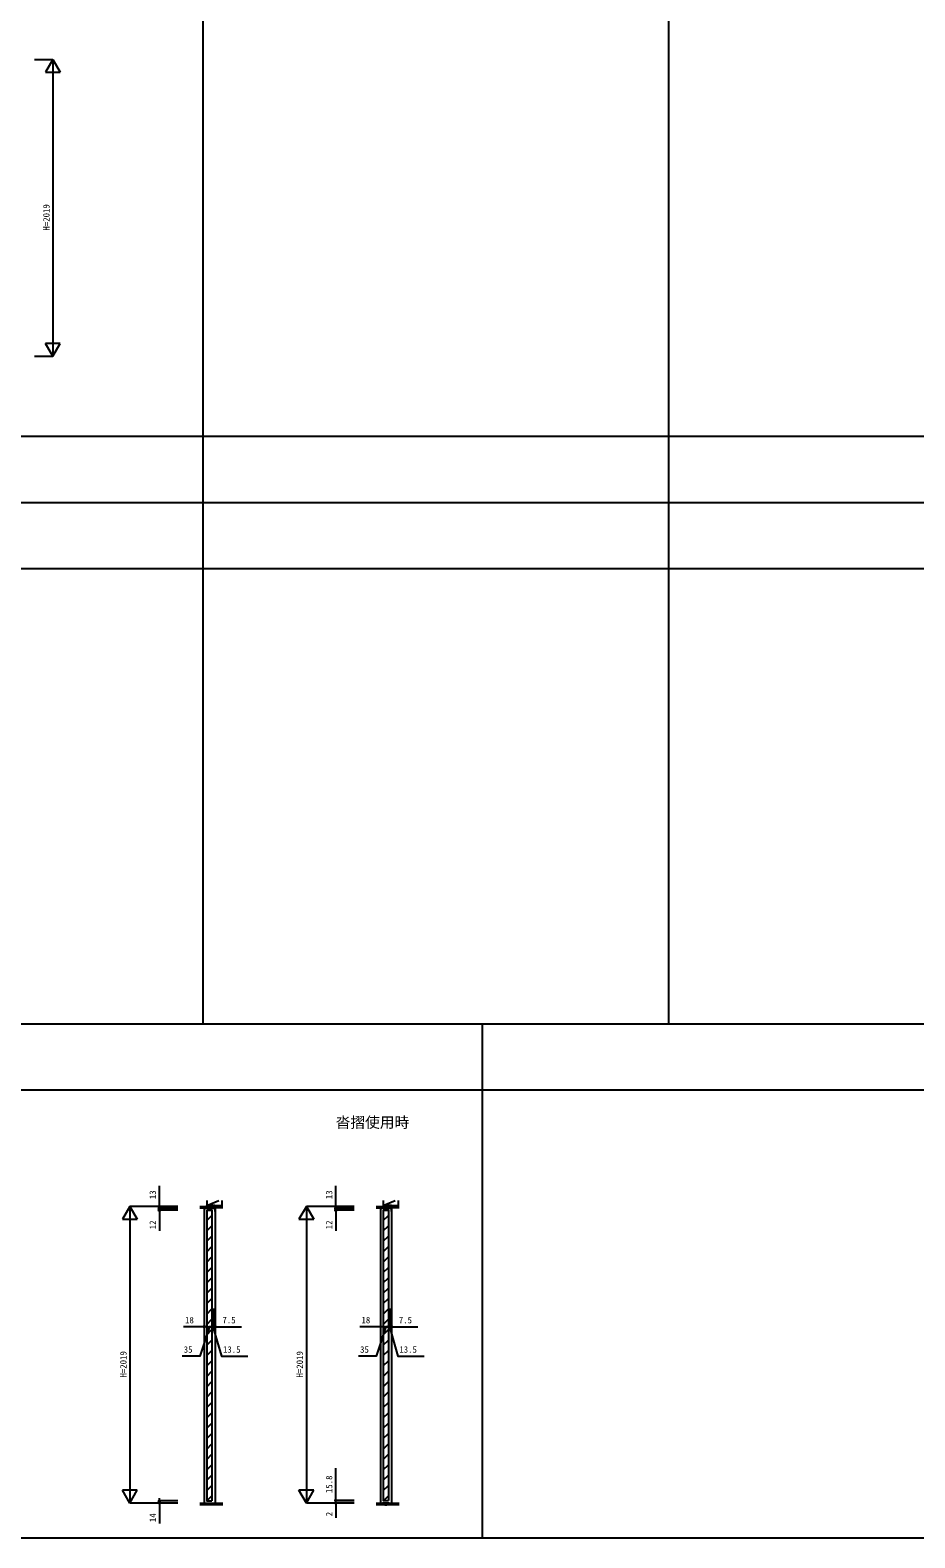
# Model space of a CAD drawing. Units: millimetres, scale not verified. Extents: x -14341 to 14340, y -9999 to 10001.
# Drawn here: x -6018 to 0, y -9999 to 266 of the extents above; entities that cross this region are included whole.
import ezdxf
from ezdxf.enums import TextEntityAlignment as Align

# ---------------------------------------------------------------- set-up
doc = ezdxf.new("R2010")
doc.units = ezdxf.units.MM
doc.header["$LTSCALE"] = 50
for name, color, linetype in [('0-0_0', 7, 'Continuous'), ('0-3_YKK_C1', 4, 'Continuous'), ('0-4_YKK_F1', 7, 'Continuous'), ('0-5_YKK_N1', 2, 'Continuous'), ('0-6_YKK_Z1', 7, 'Continuous')]:
    doc.layers.add(name, color=color, linetype=linetype)
doc.styles.add('ＭＳ ゴシック', font='')
doc.styles.get('ＭＳ ゴシック').set_extended_font_data('MS Gothic')

msp = doc.modelspace()

# ---------------------------------------------------------------- linework, layer by layer
at = {"layer": '0-3_YKK_C1'}
for p, q in [((-4834.6, -7753.7), (-4834.6, -7756.2)), ((-4834.6, -7756.2), (-4834.6, -9762.2)), ((-4762.1, -7756.2), (-4834.6, -7756.2)), ((-4762.1, -7743.2), (-4762.1, -7776.7)), ((-3634.6, -7753.7), (-3634.6, -7756.2)), ((-3634.6, -7756.2), (-3634.6, -9762.2)), ((-3562.1, -7756.2), (-3634.6, -7756.2)), ((-3562.1, -7743.2), (-3562.1, -7776.7)), ((-4816.6, -7839.01), (-4781.6, -7804.01)), ((-4816.6, -7909.72), (-4781.6, -7874.72)), ((-3616.6, -7839.01), (-3581.6, -7804.01)), ((-3616.6, -7909.72), (-3581.6, -7874.72)), ((-4816.6, -7980.43), (-4781.6, -7945.43)), ((-3616.6, -7980.43), (-3581.6, -7945.43)), ((-4816.6, -8051.14), (-4781.6, -8016.14)), ((-4816.6, -8121.85), (-4781.6, -8086.85)), ((-3616.6, -8051.14), (-3581.6, -8016.14)), ((-3616.6, -8121.85), (-3581.6, -8086.85)), ((-4816.6, -8192.57), (-4781.6, -8157.57)), ((-3616.6, -8192.57), (-3581.6, -8157.57)), ((-4816.6, -8263.28), (-4781.6, -8228.28)), ((-4816.6, -8333.99), (-4781.6, -8298.99)), ((-3616.6, -8263.28), (-3581.6, -8228.28)), ((-3616.6, -8333.99), (-3581.6, -8298.99)), ((-4816.6, -8404.7), (-4781.6, -8369.7)), ((-3616.6, -8404.7), (-3581.6, -8369.7)), ((-4816.6, -8475.41), (-4781.6, -8440.41)), ((-4816.6, -8546.12), (-4781.6, -8511.12)), ((-3616.6, -8475.41), (-3581.6, -8440.41)), ((-3616.6, -8546.12), (-3581.6, -8511.12)), ((-4816.6, -8616.83), (-4781.6, -8581.83)), ((-3616.6, -8616.83), (-3581.6, -8581.83)), ((-4816.6, -8687.54), (-4781.6, -8652.54)), ((-4816.6, -8758.25), (-4781.6, -8723.25)), ((-3616.6, -8687.54), (-3581.6, -8652.54)), ((-3616.6, -8758.25), (-3581.6, -8723.25)), ((-4816.6, -8828.96), (-4781.6, -8793.96)), ((-3616.6, -8828.96), (-3581.6, -8793.96)), ((-4816.6, -8899.67), (-4781.6, -8864.67)), ((-3616.6, -8899.67), (-3581.6, -8864.67)), ((-4816.6, -8970.38), (-4781.6, -8935.38)), ((-4816.6, -9041.09), (-4781.6, -9006.09)), ((-3616.6, -8970.38), (-3581.6, -8935.38)), ((-3616.6, -9041.09), (-3581.6, -9006.09)), ((-4816.6, -9111.8), (-4781.6, -9076.8)), ((-3616.6, -9111.8), (-3581.6, -9076.8)), ((-4816.6, -9182.51), (-4781.6, -9147.51)), ((-4816.6, -9253.23), (-4781.6, -9218.23)), ((-3616.6, -9182.51), (-3581.6, -9147.51)), ((-3616.6, -9253.23), (-3581.6, -9218.23)), ((-4816.6, -9323.94), (-4781.6, -9288.94)), ((-3616.6, -9323.94), (-3581.6, -9288.94)), ((-4816.6, -9394.65), (-4781.6, -9359.65)), ((-4816.6, -9465.36), (-4781.6, -9430.36)), ((-3616.6, -9394.65), (-3581.6, -9359.65)), ((-3616.6, -9465.36), (-3581.6, -9430.36)), ((-4816.6, -9536.07), (-4781.6, -9501.07)), ((-3616.6, -9536.07), (-3581.6, -9501.07)), ((-4816.6, -9606.78), (-4781.6, -9571.78)), ((-4816.6, -9677.49), (-4781.6, -9642.49)), ((-3616.6, -9606.78), (-3581.6, -9571.78)), ((-3616.6, -9677.49), (-3581.6, -9642.49)), ((-4816.6, -9748.2), (-4781.6, -9713.2)), ((-3612.82, -9744.42), (-3581.6, -9713.2))]:
    msp.add_line(p, q, dxfattribs=at)
for points in [[(-4816.6, -7768.2), (-4781.6, -7768.2), (-4781.6, -9748.2)], [(-4816.6, -7768.2), (-4816.6, -9748.2), (-4781.6, -9748.2)], [(-4762.1, -7743.2), (-4814.6, -7743.2), (-4814.6, -7756.2)], [(-4762.1, -7743.2), (-4760.6, -7743.2), (-4760.6, -9762.2)], [(-3616.6, -7768.2), (-3581.6, -7768.2), (-3581.6, -9744.4)], [(-3616.6, -7768.2), (-3616.6, -9744.4), (-3581.6, -9744.4)], [(-3562.1, -7743.2), (-3614.6, -7743.2), (-3614.6, -7756.2)], [(-3562.1, -7743.2), (-3560.6, -7743.2), (-3560.6, -9762.2)], [(-3619.1, -9762.2), (-3619.1, -9760.2), (-3579.1, -9760.2), (-3579.1, -9762.2)], [(-3605.4, -9760.2), (-3605.4, -9774.2), (-3592.8, -9774.2), (-3592.8, -9760.2)]]:
    msp.add_lwpolyline(points, dxfattribs=at)
at = {"layer": '0-4_YKK_F1'}
for p, q in [((-4841.1, -6499.2), (-4841.1, 9500.8)), ((-1674.6, -6499.2), (-1674.6, 9500.8)), ((-14340.6, -2499.2), (14159.4, -2499.2)), ((-14340.6, -2949.2), (14159.4, -2949.2)), ((-14340.6, -3399.2), (14159.4, -3399.2)), ((-14340.6, -6499.2), (14159.4, -6499.2)), ((-2940.6, -9999.2), (-2940.6, -6499.2)), ((-14340.6, -6949.2), (14159.4, -6949.2)), ((-14340.6, -9999.2), (14340.42, -9999.2))]:
    msp.add_line(p, q, dxfattribs=at)
at = {"layer": '0-5_YKK_N1'}
for p, q in [((-5988.35, 65.55), (-5863.35, 65.55)), ((-5863.35, 65.55), (-5913.35, -21.05)), ((-5863.35, 65.55), (-5863.35, -1953.45)), ((-5863.35, 65.55), (-5813.35, -21.05)), ((-5913.35, -21.05), (-5813.35, -21.05)), ((-5863.35, -1953.45), (-5913.35, -1866.85)), ((-5813.35, -1866.85), (-5913.35, -1866.85)), ((-5863.35, -1953.45), (-5813.35, -1866.85)), ((-5988.35, -1953.45), (-5863.35, -1953.45)), ((-5139.6, -7743.2), (-5139.6, -7603.2)), ((-3939.6, -7743.2), (-3939.6, -7603.2)), ((-5339.6, -7743.2), (-5389.6, -7829.8)), ((-5014.6, -7743.2), (-5339.6, -7743.2)), ((-5339.6, -7743.2), (-5339.6, -9762.2)), ((-5339.6, -7743.2), (-5289.6, -7829.8)), ((-5014.6, -7743.2), (-5139.6, -7743.2)), ((-5139.6, -7756.2), (-5139.6, -7743.2)), ((-5139.6, -7756.2), (-5139.6, -7768.2)), ((-5014.6, -7768.2), (-5139.6, -7768.2)), ((-5139.6, -7768.2), (-5139.6, -7908.2)), ((-4139.6, -7743.2), (-4189.6, -7829.8)), ((-3814.6, -7743.2), (-4139.6, -7743.2)), ((-4139.6, -7743.2), (-4139.6, -9762.2)), ((-4139.6, -7743.2), (-4089.6, -7829.8)), ((-3814.6, -7743.2), (-3939.6, -7743.2)), ((-3939.6, -7756.2), (-3939.6, -7743.2)), ((-3939.6, -7756.2), (-3939.6, -7768.2)), ((-3814.6, -7768.2), (-3939.6, -7768.2)), ((-3939.6, -7768.2), (-3939.6, -7908.2)), ((-5389.6, -7829.8), (-5289.6, -7829.8)), ((-4189.6, -7829.8), (-4089.6, -7829.8)), ((-4834.6, -8437.2), (-4834.6, -8562.2)), ((-4816.6, -8437.2), (-4816.6, -8562.2)), ((-4816.6, -8437.2), (-4816.6, -8562.2)), ((-4781.6, -8437.2), (-4781.6, -8562.2)), ((-4781.6, -8437.2), (-4781.6, -8562.2)), ((-4768.1, -8437.2), (-4768.1, -8562.2)), ((-4760.6, -8437.2), (-4760.6, -8562.2)), ((-3634.6, -8437.2), (-3634.6, -8562.2)), ((-3616.6, -8437.2), (-3616.6, -8562.2)), ((-3616.6, -8437.2), (-3616.6, -8562.2)), ((-3581.6, -8437.2), (-3581.6, -8562.2)), ((-3581.6, -8437.2), (-3581.6, -8562.2)), ((-3568.1, -8437.2), (-3568.1, -8562.2)), ((-3560.6, -8437.2), (-3560.6, -8562.2)), ((-4834.6, -8562.2), (-4974.6, -8562.2)), ((-4816.6, -8562.2), (-4834.6, -8562.2)), ((-4816.6, -8562.2), (-4781.6, -8562.2)), ((-4816.6, -8562.2), (-4796.6, -8562.2)), ((-4781.6, -8562.2), (-4801.6, -8562.2)), ((-4781.6, -8562.2), (-4768.1, -8562.2)), ((-4781.6, -8562.2), (-4768.1, -8562.2)), ((-4768.1, -8562.2), (-4760.6, -8562.2)), ((-4768.1, -8562.2), (-4748.1, -8562.2)), ((-4760.6, -8562.2), (-4580.6, -8562.2)), ((-3634.6, -8562.2), (-3774.6, -8562.2)), ((-3616.6, -8562.2), (-3634.6, -8562.2)), ((-3616.6, -8562.2), (-3581.6, -8562.2)), ((-3616.6, -8562.2), (-3596.6, -8562.2)), ((-3581.6, -8562.2), (-3601.6, -8562.2)), ((-3581.6, -8562.2), (-3568.1, -8562.2)), ((-3581.6, -8562.2), (-3568.1, -8562.2)), ((-3568.1, -8562.2), (-3560.6, -8562.2)), ((-3568.1, -8562.2), (-3548.1, -8562.2)), ((-3560.6, -8562.2), (-3380.6, -8562.2)), ((-3939.6, -9744.4), (-3939.6, -9524.4)), ((-5339.6, -9762.2), (-5389.6, -9675.6)), ((-5289.6, -9675.6), (-5389.6, -9675.6)), ((-5339.6, -9762.2), (-5289.6, -9675.6)), ((-5139.6, -9748.2), (-5139.6, -9762.2)), ((-4139.6, -9762.2), (-4189.6, -9675.6)), ((-4089.6, -9675.6), (-4189.6, -9675.6)), ((-4139.6, -9762.2), (-4089.6, -9675.6)), ((-3814.6, -9744.4), (-3939.6, -9744.4)), ((-3939.6, -9760.2), (-3939.6, -9744.4)), ((-5014.6, -9762.2), (-5339.6, -9762.2)), ((-5014.6, -9762.2), (-5139.6, -9762.2)), ((-5139.6, -9762.2), (-5139.6, -9902.2)), ((-3814.6, -9762.2), (-4139.6, -9762.2)), ((-3939.6, -9760.2), (-3939.6, -9762.2)), ((-3814.6, -9762.2), (-3939.6, -9762.2)), ((-3939.6, -9762.2), (-3939.6, -9862.2))]:
    msp.add_line(p, q, dxfattribs=at)
for points in [[(-5014.6, -7756.2), (-5139.6, -7756.2), (-5139.6, -7736.2)], [(-5014.6, -7756.2), (-5139.6, -7756.2), (-5139.6, -7776.2)], [(-3814.6, -7756.2), (-3939.6, -7756.2), (-3939.6, -7736.2)], [(-3814.6, -7756.2), (-3939.6, -7756.2), (-3939.6, -7776.2)], [(-4768.1, -8437.2), (-4768.1, -8562.2), (-4788.1, -8562.2)], [(-3568.1, -8437.2), (-3568.1, -8562.2), (-3588.1, -8562.2)], [(-4799.1, -8562.2), (-4863.95, -8762.2), (-4983.95, -8762.2)], [(-4774.85, -8562.2), (-4716.98, -8762.2), (-4536.98, -8762.2)], [(-3599.1, -8562.2), (-3663.95, -8762.2), (-3783.95, -8762.2)], [(-3574.85, -8562.2), (-3516.98, -8762.2), (-3336.98, -8762.2)], [(-5014.6, -9748.2), (-5139.6, -9748.2), (-5139.6, -9728.2)], [(-3814.6, -9760.2), (-3939.6, -9760.2), (-3939.6, -9740.2)], [(-3814.6, -9760.2), (-3939.6, -9760.2), (-3939.6, -9780.2)]]:
    msp.add_lwpolyline(points, dxfattribs=at)
for centre in [(-5139.6, -7743.2), (-5139.6, -7756.2), (-5139.6, -7756.2), (-5139.6, -7768.2), (-3939.6, -7743.2), (-3939.6, -7756.2), (-3939.6, -7756.2), (-3939.6, -7768.2), (-4834.6, -8562.2), (-4816.6, -8562.2), (-4816.6, -8562.2), (-4781.6, -8562.2), (-4781.6, -8562.2), (-4768.1, -8562.2), (-4768.1, -8562.2), (-4760.6, -8562.2), (-3634.6, -8562.2), (-3616.6, -8562.2), (-3616.6, -8562.2), (-3581.6, -8562.2), (-3581.6, -8562.2), (-3568.1, -8562.2), (-3568.1, -8562.2), (-3560.6, -8562.2), (-5139.6, -9748.2), (-3939.6, -9744.4), (-5139.6, -9762.2), (-3939.6, -9760.2), (-3939.6, -9760.2), (-3939.6, -9762.2)]:
    msp.add_circle(centre, 5, dxfattribs=at)
at = {"layer": '0-6_YKK_Z1'}
for p, q in [((-4864.6, -7742.7), (-4817.6, -7742.7)), ((-4864.6, -7744.7), (-4817.6, -7744.7)), ((-4864.6, -7750.2), (-4817.6, -7750.2)), ((-4817.6, -7737.2), (-4735.93, -7702.2)), ((-4817.6, -7743.2), (-4760.6, -7737.2)), ((-4761.1, -7737.2), (-4817.6, -7737.2)), ((-4817.6, -7743.2), (-4761.1, -7743.2)), ((-4814.3, -7743.2), (-4760.6, -7743.2)), ((-4760.6, -7752.2), (-4760.6, -7737.2)), ((-4760.6, -7742.7), (-4712.6, -7737.2)), ((-4707.6, -7742.7), (-4760.6, -7742.7)), ((-4707.6, -7744.7), (-4760.6, -7744.7)), ((-4707.6, -7750.2), (-4760.6, -7750.2)), ((-4707.6, -7752.2), (-4760.6, -7752.2)), ((-4712.6, -7742.7), (-4712.6, -7702.2)), ((-3664.6, -7742.7), (-3617.6, -7742.7)), ((-3664.6, -7744.7), (-3617.6, -7744.7)), ((-3664.6, -7750.2), (-3617.6, -7750.2)), ((-3617.6, -7737.2), (-3535.93, -7702.2)), ((-3617.6, -7743.2), (-3560.6, -7737.2)), ((-3614.3, -7743.2), (-3560.6, -7743.2)), ((-3560.6, -7752.2), (-3560.6, -7737.2)), ((-3560.6, -7742.7), (-3512.6, -7737.2)), ((-3507.6, -7742.7), (-3560.6, -7742.7)), ((-3507.6, -7744.7), (-3560.6, -7744.7)), ((-3507.6, -7750.2), (-3560.6, -7750.2)), ((-3507.6, -7752.2), (-3560.6, -7752.2)), ((-3512.6, -7742.7), (-3512.6, -7702.2)), ((-4864.6, -9762.2), (-4707.6, -9762.2)), ((-4864.6, -9764.6), (-4707.6, -9764.6)), ((-4864.6, -9767), (-4707.6, -9767)), ((-4864.6, -9769.4), (-4707.6, -9769.4)), ((-4864.6, -9771.8), (-4707.6, -9771.8)), ((-4707.6, -9774.2), (-4864.6, -9774.2)), ((-3664.6, -9762.2), (-3608.1, -9762.2)), ((-3664.6, -9764.6), (-3608.1, -9764.6)), ((-3664.6, -9767), (-3608.1, -9767)), ((-3664.6, -9769.4), (-3608.1, -9769.4)), ((-3664.6, -9771.8), (-3608.1, -9771.8)), ((-3608.1, -9774.2), (-3664.6, -9774.2)), ((-3608.1, -9762.2), (-3608.1, -9774.2)), ((-3590.1, -9762.2), (-3507.6, -9762.2)), ((-3590.1, -9762.2), (-3590.1, -9774.2)), ((-3590.1, -9764.6), (-3507.6, -9764.6)), ((-3590.1, -9767), (-3507.6, -9767)), ((-3590.1, -9769.4), (-3507.6, -9769.4)), ((-3590.1, -9771.8), (-3507.6, -9771.8)), ((-3507.6, -9774.2), (-3590.1, -9774.2))]:
    msp.add_line(p, q, dxfattribs=at)
for points in [[(-4864.6, -7752.2), (-4817.6, -7752.2), (-4817.6, -7737.2)], [(-4817.6, -7702.2), (-4817.6, -7737.2), (-4712.6, -7737.2)], [(-3664.6, -7752.2), (-3617.6, -7752.2), (-3617.6, -7740.2)], [(-3617.6, -7702.2), (-3617.6, -7737.2), (-3512.6, -7737.2)], [(-3561.1, -7737.2), (-3617.6, -7737.2), (-3617.6, -7743.2), (-3561.1, -7743.2)]]:
    msp.add_lwpolyline(points, dxfattribs=at)

# ---------------------------------------------------------------- texts
at = {"layer": '0-0_0', "style": 'ＭＳ ゴシック'}
msp.add_text('沓摺使用時', height=73.31, dxfattribs=at).set_placement((-3939.6, -7229.2), align=Align.BOTTOM_LEFT)
at = {"layer": '0-5_YKK_N1', "style": 'ＭＳ ゴシック'}
for s, p in [('H=2019', (-5873.35, -1098.95)), ('13', (-5149.6, -7693.2)), ('13', (-3949.6, -7693.2)), ('12', (-5149.6, -7898.2)), ('12', (-3949.6, -7898.2)), ('H=2019', (-5349.6, -8907.7)), ('H=2019', (-4149.6, -8907.7)), ('15.8', (-3949.6, -9694.4)), ('14', (-5149.6, -9892.2)), ('2', (-3949.6, -9852.2))]:
    msp.add_text(s, height=43.99, rotation=90, dxfattribs=at).set_placement(p, align=Align.BOTTOM_LEFT)
for s, p in [('18', (-4964.6, -8552.2)), ('7.5', (-4710.6, -8552.2)), ('18', (-3764.6, -8552.2)), ('7.5', (-3510.6, -8552.2)), ('35', (-4973.95, -8752.2)), ('13.5', (-4706.98, -8752.2)), ('35', (-3773.95, -8752.2)), ('13.5', (-3506.98, -8752.2))]:
    msp.add_text(s, height=43.99, dxfattribs=at).set_placement(p, align=Align.BOTTOM_LEFT)

doc.saveas('drawing.dxf')
